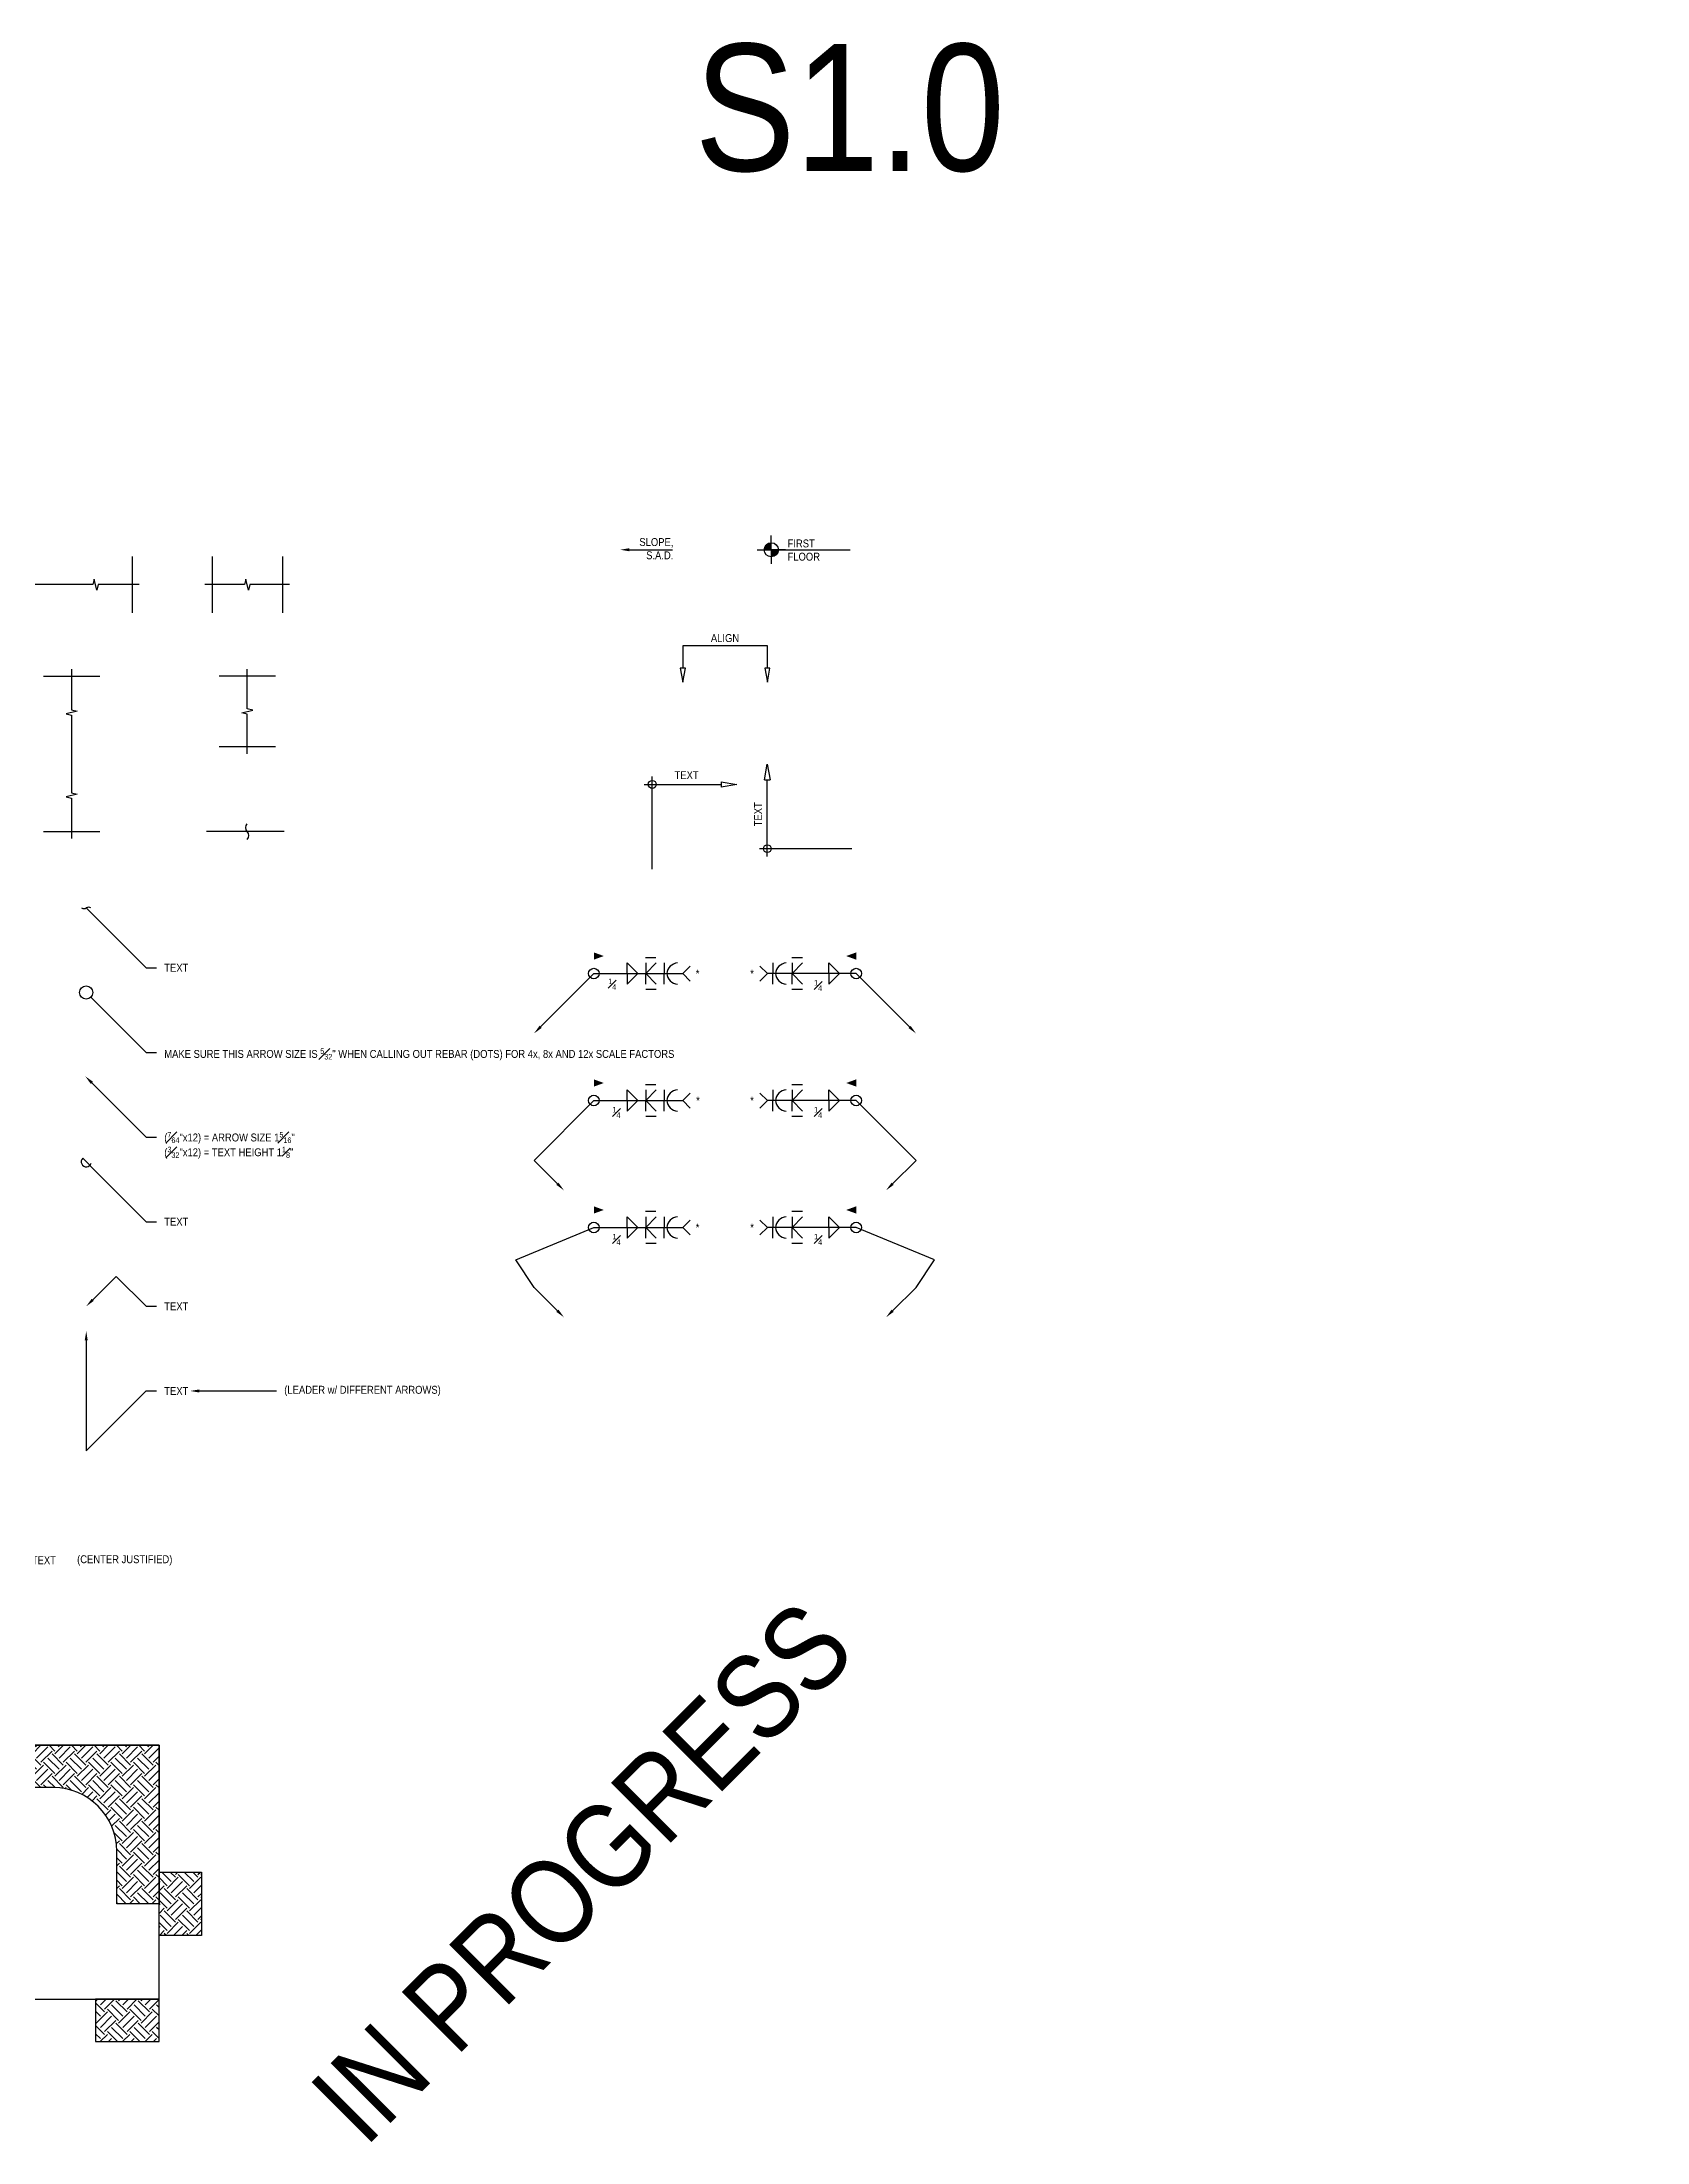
# Model space of a CAD drawing. Header units: inches. Extents: x -16404 to 14624, y -1591 to 16152.
# Drawn here: x 1528.3 to 1755.8, y -321.5 to -23.7 of the extents above; entities that cross this region are included whole.
import ezdxf
from ezdxf import colors
from ezdxf.entities.mleader import LeaderData, LeaderLine
from ezdxf.math import Vec2, Vec3

# ---------------------------------------------------------------- set-up
doc = ezdxf.new("R2010")
doc.units = ezdxf.units.IN
doc.header["$LTSCALE"] = 24
doc.header["$MEASUREMENT"] = 0
doc.layers.get('0').update_dxf_attribs({"linetype": 'CONTINUOUS'})
doc.layers.get('DefPoints').update_dxf_attribs({"color": 251, "linetype": 'CONTINUOUS'})
for name, color, linetype, plot in [('DESIGNER COMMENTS', 221, 'CONTINUOUS', False), ('S-ANNO-GRID-NONPLOT', 251, 'CONTINUOUS', False), ('S-ANNO-NONPLOT', 253, 'CONTINUOUS', False)]:
    doc.layers.add(name, color=color, linetype=linetype, plot=plot)
for name, color, linetype in [('S-ANNO-DIMS', 2, 'CONTINUOUS'), ('S-ANNO-NOTE', 4, 'CONTINUOUS'), ('S-ANNO-NOTE-EXIST', 251, 'CONTINUOUS'), ('S-BREAK', 2, 'CONTINUOUS'), ('S-FNDN-WALL', 4, 'CONTINUOUS'), ('S-ROOM-NAME', 252, 'CONTINUOUS')]:
    doc.layers.add(name, color=color, linetype=linetype)
doc.layers.add('S-HATCH-SOIL', color=7, linetype='CONTINUOUS', true_color=0x8f8f8f, transparency=0.8)
doc.styles.add('Arial', font='arial.ttf', dxfattribs={"width": 0.85})
doc.dimstyles.new('DIM-12_Se', dxfattribs={"dimscale": 12, "dimtxt": 0.09375, "dimasz": 0.109375, "dimexe": 0.0625, "dimexo": 0.0625, "dimgap": 0.0625, "dimtad": 1, "dimdec": 4, "dimzin": 11, "dimdsep": 46, "dimlunit": 4, "dimtxsty": 'Arial', "dimblk": 'ARCHTICK', "dimcen": 0.125, "dimdle": 0.0625, "dimclrd": 256, "dimclre": 256, "dimclrt": 4, "dimadec": 0, "dimazin": 0, "dimtfac": 0.75, "dimtdec": 4, "dimtmove": 0, "dimatfit": 3, "dimfxl": 1, "dimfrac": 1, "dimtolj": 1, "dimtzin": 0, "dimarcsym": 0})
pattern_1 = [(45, (-2338.0193, -1794.977), (2e-16, 3.1819805), [2.25, -2.25]), (45, (-2338.616, -1794.3803), (2e-16, 3.1819805), [2.25, -2.25]), (45, (-2339.2125, -1793.7837), (2e-16, 3.1819805), [2.25, -2.25]), (135, (-2339.2125, -1793.386), (-3.1819805, 7e-16), [2.25, -2.25]), (135, (-2338.616, -1792.7893), (-3.1819805, 7e-16), [2.25, -2.25]), (135, (-2338.0193, -1792.1927), (-3.1819805, 7e-16), [2.25, -2.25])]

# ---------------------------------------------------------------- blocks, each defined once
blk = doc.blocks.new('ELEV-SYMB')
at = {"color": 2}
for points in [[(-2, 0), (0, 0), (0, 2)], [(2, 0), (0, 0), (0, -2)]]:
    blk.add_lwpolyline(points, dxfattribs=at)
at = {"color": 2, "const_width": 1}
for points in [[(0, 0.5, 0.414214), (-0.5, 0, 0.414214)], [(0, -0.5, 0.414214), (0.5, 0, 0.414214)]]:
    blk.add_lwpolyline(points, format="xyb", dxfattribs=at)
at = {"color": 2}
blk.add_circle((0, 0), 1, dxfattribs=at)
blk = doc.blocks.new('_Integral')
at = {"color": 0, "linetype": 'ByBlock', "lineweight": -2}
for centre, start, end in [((0.44, -0.09), 102, 168), ((-0.44, 0.09), 282, 348)]:
    blk.add_arc(centre, 0.454, start, end, dxfattribs=at)
blk = doc.blocks.new('_DotBlank')
at = {"color": 0, "lineweight": -2}
blk.add_line((-0.5, 0), (-1, 0), dxfattribs=at)
blk.add_circle((0, 0), 0.5, dxfattribs=at)
blk = doc.blocks.new('ARROW-LOOP')
at = {"color": 0}
blk.add_lwpolyline([(-1.81, 0), (0.54, 0, 1.317177), (-0.46, -0.28)], format="xyb", dxfattribs=at)
blk = doc.blocks.new('_ClosedBlank')
at = {"color": 0, "linetype": 'ByBlock', "lineweight": -2}
for p, q in [((-1, 0.17), (0, 0)), ((-1, 0.17), (-1, -0.17)), ((0, 0), (-1, -0.17))]:
    blk.add_line(p, q, dxfattribs=at)
blk = doc.blocks.new('_Small')
at = {"color": 0, "linetype": 'ByBlock', "lineweight": -2}
blk.add_circle((0, 0), 0.25, dxfattribs=at)
blk = doc.blocks.new('*D1105')
at = {"layer": 'DefPoints', "color": 0, "transparency": 16777216}
for p in [(1631.08, -126.1), (1631.08, -126.1), (1643.08, -138.1)]:
    blk.add_point(p, dxfattribs=at)
at = {"layer": 'S-ANNO-DIMS', "lineweight": -2, "transparency": 16777216}
for p, q in [((1631.08, -139.22), (1631.08, -128.35)), ((1643.08, -138.1), (1629.96, -138.1))]:
    blk.add_line(p, q, dxfattribs=at)
at = {"layer": 'S-ANNO-DIMS', "lineweight": -2, "transparency": 16777216, "xscale": 2.25, "yscale": 2.25, "zscale": 2.25}
for name, p, rotation in [('_ClosedBlank', (1631.08, -126.1), 90), ('_Small', (1631.08, -138.1), 270)]:
    blk.add_blockref(name, p, dxfattribs=dict(at, rotation=rotation))
at = {"layer": 'S-ANNO-DIMS', "color": 4, "transparency": 16777216, "insert": (1629.77, -133.22), "char_height": 1.125, "attachment_point": 5, "rotation": 90, "style": 'Arial'}
blk.add_mtext('\\A1;TEXT ', dxfattribs=at)
blk = doc.blocks.new('SE_BREAK_3IN')
at = {"layer": 'S-BREAK'}
blk.add_lwpolyline([(0, -0.375, 0.408465), (0, 0, -0.407415), (0, 0.369, -2.166217)], format="xyb", dxfattribs=at)
blk = doc.blocks.new('Se_BREAK SYMBOL')
at = {"color": 0, "linetype": 'ByBlock'}
blk.add_lwpolyline([(6, 0), (0.38, 0), (0.19, -0.78), (-0.19, 0.78), (-0.38, 0), (-6, 0)], dxfattribs=at)
blk = doc.blocks.new('*D1110')
at = {"layer": 'DefPoints', "color": 0, "transparency": 16777216}
for p in [(1626.77, -128.99), (1626.77, -128.99), (1614.77, -140.99)]:
    blk.add_point(p, dxfattribs=at)
at = {"layer": 'S-ANNO-DIMS', "lineweight": -2, "transparency": 16777216}
for p, q in [((1614.77, -140.99), (1614.77, -127.87)), ((1613.64, -128.99), (1624.52, -128.99))]:
    blk.add_line(p, q, dxfattribs=at)
at = {"layer": 'S-ANNO-DIMS', "lineweight": -2, "transparency": 16777216, "xscale": 2.25, "yscale": 2.25, "zscale": 2.25, "rotation": 180}
blk.add_blockref('_Small', (1614.77, -128.99), dxfattribs=at)
at = {"layer": 'S-ANNO-DIMS', "lineweight": -2, "transparency": 16777216, "xscale": 2.25, "yscale": 2.25, "zscale": 2.25}
blk.add_blockref('_ClosedBlank', (1626.77, -128.99), dxfattribs=at)
at = {"layer": 'S-ANNO-DIMS', "color": 4, "transparency": 16777216, "insert": (1619.64, -127.68), "char_height": 1.125, "attachment_point": 5, "style": 'Arial'}
blk.add_mtext('\\A1;TEXT ', dxfattribs=at)

msp = doc.modelspace()

# ---------------------------------------------------------------- hatches: boundary and pattern name
at = {"layer": 'S-HATCH-SOIL'}
h = msp.add_hatch(dxfattribs=at)
h.set_pattern_fill('EARTH', color=256, scale=9, angle=45, style=0)
h.set_pattern_definition(pattern_1)
edge = h.paths.add_edge_path()
edge.add_line((1544.84688, -287.6905), (1538.84688, -287.6905))
edge.add_line((1538.84688, -287.6905), (1538.84688, -280.22518))
edge.add_arc((1529.84688, -280.22518), 9, 0, 90)
edge.add_line((1529.84688, -271.22518), (1522.56364, -271.22518))
edge.add_line((1522.56364, -271.22518), (1522.56364, -265.22518))
edge.add_line((1522.56364, -265.22518), (1544.84688, -265.22518))
edge.add_line((1544.84688, -265.22518), (1544.84688, -287.6905))
h = msp.add_hatch(dxfattribs=at)
h.set_pattern_fill('EARTH', color=256, scale=9, angle=45, style=0)
h.set_pattern_definition(pattern_1)
h.paths.add_polyline_path([(1544.84688, -283.1905), (1550.84688, -283.1905), (1550.84688, -292.1905), (1544.84688, -292.1905)])
h = msp.add_hatch(dxfattribs=at)
h.set_pattern_fill('EARTH', color=256, scale=9, angle=45, style=0)
h.set_pattern_definition([(45, (-2328.9846, -1794.977), (2e-16, 3.1819805), [2.25, -2.25]), (45, (-2329.5812, -1794.3803), (2e-16, 3.1819805), [2.25, -2.25]), (45, (-2330.1779, -1793.7837), (2e-16, 3.1819805), [2.25, -2.25]), (135, (-2330.1779, -1793.386), (-3.1819805, 7e-16), [2.25, -2.25]), (135, (-2329.5812, -1792.7893), (-3.1819805, 7e-16), [2.25, -2.25]), (135, (-2328.9846, -1792.1927), (-3.1819805, 7e-16), [2.25, -2.25])])
h.paths.add_polyline_path([(1535.84688, -301.22518), (1535.84688, -307.22518), (1544.84688, -307.22518), (1544.84688, -301.22518)])

# ---------------------------------------------------------------- linework, layer by layer
at = {"layer": 'S-ANNO-DIMS'}
msp.add_lwpolyline([(1631.45693, -112.50316), (1630.70693, -112.50316), (1631.08193, -114.50316), (1631.45693, -112.50316), (1631.08193, -112.50316), (1631.08193, -109.32116), (1619.08193, -109.32116), (1619.08193, -112.50316), (1618.70693, -112.50316), (1619.08193, -114.50316), (1619.45693, -112.50316), (1618.70693, -112.50316)], dxfattribs=at)
at = {"layer": 'S-ANNO-NONPLOT'}
for p, q in [((1541.03706, -96.65752), (1541.03706, -104.65752)), ((1552.35955, -96.65752), (1552.35955, -104.65752)), ((1562.35955, -96.65752), (1562.35955, -104.65752)), ((1528.44393, -113.65752), (1536.44393, -113.65752)), ((1561.35955, -113.65752), (1553.35955, -113.65752)), ((1561.35955, -123.65752), (1553.35955, -123.65752)), ((1528.44393, -135.66917), (1536.44393, -135.66917))]:
    msp.add_line(p, q, dxfattribs=at)
at = {"layer": 'S-ANNO-NONPLOT', "linetype": 'ByBlock'}
for p, q in [((1522.56364, -265.22518), (1544.84688, -265.22518)), ((1544.84688, -265.22518), (1544.84688, -287.6905))]:
    msp.add_line(p, q, dxfattribs=at)
at = {"layer": 'S-ANNO-NONPLOT'}
msp.add_lwpolyline([(1562.56323, -135.66917), (1551.58783, -135.66917)], dxfattribs=at)
at = {"layer": 'S-ANNO-NONPLOT', "linetype": 'ByBlock'}
msp.add_lwpolyline([(1544.84688, -287.6905), (1538.84688, -287.6905), (1538.84688, -280.22518, 0.414213562), (1529.84688, -271.22518), (1522.56364, -271.22518), (1522.56364, -265.22518), (1544.84688, -265.22518), (1544.84688, -287.6905)], format="xyb", dxfattribs=at)
for points in [[(1544.84688, -283.1905), (1550.84688, -283.1905), (1550.84688, -292.1905), (1544.84688, -292.1905)], [(1535.84688, -301.22518), (1535.84688, -307.22518), (1544.84688, -307.22518), (1544.84688, -301.22518)]]:
    msp.add_lwpolyline(points, close=True, dxfattribs=at)
at = {"layer": 'S-ANNO-NOTE', "color": 2}
msp.add_line((1629.64024, -95.72099), (1642.84504, -95.72099), dxfattribs=at)
at = {"layer": 'S-ANNO-NOTE'}
for p, q in [((1615.29689, -153.55933), (1613.79689, -153.55933)), ((1616.4614, -154.30933), (1616.4614, -155.80933)), ((1631.86658, -154.30933), (1631.86658, -155.80933)), ((1636.04382, -153.55933), (1634.54382, -153.55933)), ((1616.4614, -157.30933), (1616.4614, -155.80933)), ((1631.86658, -157.30933), (1631.86658, -155.80933)), ((1615.33796, -158.05933), (1613.83796, -158.05933)), ((1636.04382, -158.05933), (1634.54382, -158.05933)), ((1615.29689, -171.55933), (1613.79689, -171.55933)), ((1616.4614, -172.30933), (1616.4614, -173.80933)), ((1631.86658, -172.30933), (1631.86658, -173.80933)), ((1636.04382, -171.55933), (1634.54382, -171.55933)), ((1616.4614, -175.30933), (1616.4614, -173.80933)), ((1631.86658, -175.30933), (1631.86658, -173.80933)), ((1615.33796, -176.05933), (1613.83796, -176.05933)), ((1636.04382, -176.05933), (1634.54382, -176.05933)), ((1615.29689, -189.55933), (1613.79689, -189.55933)), ((1616.4614, -190.30933), (1616.4614, -191.80933)), ((1631.86658, -190.30933), (1631.86658, -191.80933)), ((1636.04382, -189.55933), (1634.54382, -189.55933)), ((1616.4614, -193.30933), (1616.4614, -191.80933)), ((1631.86658, -193.30933), (1631.86658, -191.80933)), ((1615.33796, -194.05933), (1613.83796, -194.05933)), ((1636.04382, -194.05933), (1634.54382, -194.05933))]:
    msp.add_line(p, q, dxfattribs=at)
for points in [[(1606.48939, -155.80933, 0, 0, 0), (1606.48939, -153.32236, 1.02606, 0, 0), (1607.89893, -153.32236, 0, 0, 0)], [(1643.67446, -155.80933, 0, 0, 0), (1643.67446, -153.32236, 1.02606, 0, 0), (1642.26492, -153.32236, 0, 0, 0)], [(1606.48939, -173.80933, 0, 0, 0), (1606.48939, -171.32236, 1.02606, 0, 0), (1607.89893, -171.32236, 0, 0, 0)], [(1643.67446, -173.80933, 0, 0, 0), (1643.67446, -171.32236, 1.02606, 0, 0), (1642.26492, -171.32236, 0, 0, 0)], [(1606.48939, -191.80933, 0, 0, 0), (1606.48939, -189.32236, 1.02606, 0, 0), (1607.89893, -189.32236, 0, 0, 0)], [(1643.67446, -191.80933, 0, 0, 0), (1643.67446, -189.32236, 1.02606, 0, 0), (1642.26492, -189.32236, 0, 0, 0)]]:
    msp.add_lwpolyline(points, format="xyseb", dxfattribs=at)
for points in [[(1611.21451, -155.80933), (1611.21451, -154.30933), (1612.71451, -155.80933)], [(1613.83796, -154.30933), (1613.83796, -155.80933), (1615.33796, -154.30933)], [(1620.14259, -156.86999), (1619.08193, -155.80933), (1620.14259, -154.74867)], [(1630.02127, -156.86999), (1631.08193, -155.80933), (1630.02127, -154.74867)], [(1634.58488, -154.30933), (1634.58488, -155.80933), (1636.08488, -154.30933)], [(1639.80471, -155.80933), (1639.80471, -154.30933), (1641.30471, -155.80933)], [(1611.21451, -155.80933), (1611.21451, -157.30933), (1612.71451, -155.80933)], [(1613.83796, -157.30933), (1613.83796, -155.80933), (1615.33796, -157.30933)], [(1634.58488, -157.30933), (1634.58488, -155.80933), (1636.08488, -157.30933)], [(1639.80471, -155.80933), (1639.80471, -157.30933), (1641.30471, -155.80933)], [(1611.21451, -173.80933), (1611.21451, -172.30933), (1612.71451, -173.80933)], [(1613.83796, -172.30933), (1613.83796, -173.80933), (1615.33796, -172.30933)], [(1634.58488, -172.30933), (1634.58488, -173.80933), (1636.08488, -172.30933)], [(1639.80471, -173.80933), (1639.80471, -172.30933), (1641.30471, -173.80933)], [(1611.21451, -173.80933), (1611.21451, -175.30933), (1612.71451, -173.80933)], [(1613.83796, -175.30933), (1613.83796, -173.80933), (1615.33796, -175.30933)], [(1620.14259, -174.86999), (1619.08193, -173.80933), (1620.14259, -172.74867)], [(1630.02127, -174.86999), (1631.08193, -173.80933), (1630.02127, -172.74867)], [(1634.58488, -175.30933), (1634.58488, -173.80933), (1636.08488, -175.30933)], [(1639.80471, -173.80933), (1639.80471, -175.30933), (1641.30471, -173.80933)], [(1611.21451, -191.80933), (1611.21451, -190.30933), (1612.71451, -191.80933)], [(1613.83796, -190.30933), (1613.83796, -191.80933), (1615.33796, -190.30933)], [(1634.58488, -190.30933), (1634.58488, -191.80933), (1636.08488, -190.30933)], [(1639.80471, -191.80933), (1639.80471, -190.30933), (1641.30471, -191.80933)], [(1611.21451, -191.80933), (1611.21451, -193.30933), (1612.71451, -191.80933)], [(1613.83796, -193.30933), (1613.83796, -191.80933), (1615.33796, -193.30933)], [(1620.14259, -192.86999), (1619.08193, -191.80933), (1620.14259, -190.74867)], [(1630.02127, -192.86999), (1631.08193, -191.80933), (1630.02127, -190.74867)], [(1634.58488, -193.30933), (1634.58488, -191.80933), (1636.08488, -193.30933)], [(1639.80471, -191.80933), (1639.80471, -193.30933), (1641.30471, -191.80933)]]:
    msp.add_lwpolyline(points, dxfattribs=at)
for centre in [(1606.48939, -155.80933), (1643.67446, -155.80933), (1606.48939, -173.80933), (1643.67446, -173.80933), (1606.48939, -191.80933), (1643.67446, -191.80933)]:
    msp.add_circle(centre, 0.75, dxfattribs=at)
for centre, start, end in [((1618.44229, -155.91522), 93.7722975, 176.2277025), ((1633.84746, -155.91522), 93.7722975, 176.2277025), ((1618.44229, -155.70345), 183.7722975, 266.2277025), ((1633.84746, -155.70345), 183.7722975, 266.2277025), ((1618.44229, -173.91522), 93.7722975, 176.2277025), ((1633.84746, -173.91522), 93.7722975, 176.2277025), ((1618.44229, -173.70345), 183.7722975, 266.2277025), ((1633.84746, -173.70345), 183.7722975, 266.2277025), ((1618.44229, -191.91522), 93.7722975, 176.2277025), ((1633.84746, -191.91522), 93.7722975, 176.2277025), ((1618.44229, -191.70345), 183.7722975, 266.2277025), ((1633.84746, -191.70345), 183.7722975, 266.2277025)]:
    msp.add_arc(centre, 1.60937, start, end, dxfattribs=at)
at = {"layer": 'S-BREAK'}
for points in [[(1542.03706, -100.65752), (1536.20421, -100.65752), (1536.01493, -101.43587), (1535.63635, -99.87916), (1535.44707, -100.65752), (1524.44839, -100.65752), (1524.2591, -101.43587), (1523.88052, -99.87916), (1523.69124, -100.65752), (1517.9419, -100.65752)], [(1532.44393, -112.65752), (1532.44393, -118.40686), (1533.22228, -118.59614), (1531.66558, -118.97472), (1532.44393, -119.164), (1532.44393, -130.16269), (1533.22228, -130.35197), (1531.66558, -130.73055), (1532.44393, -130.91983), (1532.44393, -136.66917)]]:
    msp.add_lwpolyline(points, dxfattribs=at)
at = {"layer": 'S-FNDN-WALL', "linetype": 'Continuous'}
msp.add_lwpolyline([(1508.84688, -265.22518), (1508.84688, -301.22518), (1544.84688, -301.22518), (1544.84688, -265.22518)], close=True, dxfattribs=at)

# ---------------------------------------------------------------- block references
at = {"layer": 'S-ANNO-NOTE'}
msp.add_blockref('ELEV-SYMB', (1631.64024, -95.72099), dxfattribs=at)
at = {"layer": 'S-BREAK'}
msp.add_blockref('Se_BREAK SYMBOL', (1557.35955, -100.65752), dxfattribs=at)
at = {"layer": 'S-BREAK', "rotation": 270}
msp.add_blockref('Se_BREAK SYMBOL', (1557.35955, -118.65752), dxfattribs=at)
at = {"layer": 'S-BREAK', "xscale": 3, "yscale": 3, "zscale": 3}
msp.add_blockref('SE_BREAK_3IN', (1557.35955, -135.66917), dxfattribs=at)

# ---------------------------------------------------------------- texts
at = {"layer": 'S-ANNO-GRID-NONPLOT', "color": 191, "insert": (1664.74249, -24), "char_height": 18, "width": 59.0975878, "attachment_point": 3, "style": 'Arial'}
msp.add_mtext('S1.0', dxfattribs=at)
at = {"layer": 'S-ANNO-NOTE', "insert": (1617.76727, -94.0762), "char_height": 1.125, "width": 5.8017409, "attachment_point": 3, "rotation": 359.8065106, "style": 'Arial'}
msp.add_mtext('SLOPE, S.A.D.', dxfattribs=at)
at = {"layer": 'S-ANNO-NOTE', "char_height": 1.125, "style": 'Arial'}
for s, insert, width, attachment_point in [('FIRST\\PFLOOR', (1633.94698, -94.2617), 18.0116568, 1), ('ALIGN', (1625.08193, -108.82116), 4.8459129, 8), ('\\A1;{\\H0.7x;\\S1#4;}', (1608.53376, -156.51883), 2.0903287, 1), ('*', (1620.93434, -155.80933), 12.6638708, 4), ('*', (1629.17765, -155.80933), 14.5516162, 6), ('\\A1;{\\H0.7x;\\S1#4;}', (1638.84433, -156.70898), 3.6570708, 3), ('\\A1;{\\H0.7x;\\S1#4;}', (1610.25413, -174.70898), 3.6570708, 3), ('*', (1620.98621, -173.80933), 14.5516162, 4), ('*', (1629.17765, -173.80933), 14.5516162, 6), ('\\A1;{\\H0.7x;\\S1#4;}', (1638.84433, -174.70898), 3.6570708, 3), ('\\A1;{\\H0.7x;\\S1#4;}', (1610.25413, -192.70898), 3.6570708, 3), ('*', (1620.93434, -191.80933), 12.6638708, 4), ('*', (1629.17765, -191.80933), 14.5516162, 6), ('\\A1;{\\H0.7x;\\S1#4;}', (1638.84433, -192.70898), 3.6570708, 3), ('TEXT', (1528.52232, -238.98563), 8.9172865, 5)]:
    msp.add_mtext(s, dxfattribs=dict(at, insert=insert, width=width, attachment_point=attachment_point))
at = {"layer": 'S-ANNO-NOTE', "color": 191, "insert": (1533.23004, -239.01242), "char_height": 1.125, "width": 15.7211457, "attachment_point": 4, "style": 'Arial'}
msp.add_mtext('(CENTER JUSTIFIED)', dxfattribs=at)
at = {"layer": 'S-ROOM-NAME', "ltscale": 0.25, "insert": (1604.84688, -283.22518), "char_height": 12, "width": 129.2001168, "attachment_point": 5, "rotation": 45, "style": 'Arial'}
msp.add_mtext('{\\fArial|b0|i0|c0|p34;IN PROGRESS}', dxfattribs=at)

# ---------------------------------------------------------------- dimensions: what is measured, and where the dimension line sits
at = {"layer": 'S-ANNO-DIMS'}
for base, p1, p2, angle, picture, middle in [((1626.76943, -128.99052), (1614.76943, -140.99052), (1626.76943, -128.99052), 180, '*D1110', (1619.64443, -127.67802)), ((1631.08193, -126.09652), (1643.08193, -138.09652), (1631.08193, -126.09652), 270, '*D1105', (1629.76943, -133.22152))]:
    dim = msp.add_linear_dim(base=base, p1=p1, p2=p2, angle=angle, text='TEXT ', dimstyle='DIM-12_Se', override={"dimasz": 0.1875, "dimexe": 0.09375, "dimexo": 0, "dimblk1": 'Small', "dimblk2": 'ClosedBlank', "dimsah": 1, "dimdle": 0.09375, "dimse2": 1}, dxfattribs=at)
    dim.commit()
    dim.dimension.update_dxf_attribs({"geometry": picture, "text_midpoint": middle})

# ---------------------------------------------------------------- leaders
at = {"layer": 'DESIGNER COMMENTS'}
ml = msp.add_multileader_mtext('Standard', dxfattribs=at)
ml.set_content('\\A1;{\\C256;TEXT IS BOTTOM LEFT JUSTIFIED TO KEEP CONSISTENT GAP BETWEEN DETAIL TITLE & NOTES}', color=4, style='Arial')
ml.set_leader_properties(color=256)
ml.build(insert=Vec2(0, 0))
ml.multileader.update_dxf_attribs({"dogleg_length": 0.36, "arrow_head_size": 1.3125, "scale": 12})
ctx = ml.context
ctx.base_point, ctx.scale, ctx.char_height, ctx.arrow_head_size, ctx.landing_gap_size, ctx.plane_origin = Vec3(2008.00777, -226.34491), 12, 1.125, 1.3125, 1.08, Vec3(2089.53866, 138.83399)
ctx.text_align_type = 2
notes = []
notes.append((ctx, [(0, (1, 1, 0), (2041.16772, -226.34491), (-1, 0), 2, [(0, [(2047.99825, -232.62529)], 0, [])])]))
ctx.mtext.insert, ctx.mtext.width, ctx.mtext.defined_height, ctx.mtext.alignment, ctx.mtext.flow_direction = Vec3(2035.85016, -225.77281), 31.7950481, 8.4472, 3, 5
at = {"layer": 'S-ANNO-NOTE'}
ml = msp.add_multileader_mtext('Standard', dxfattribs=at)
ml.set_content('', color=4, style='Arial')
ml.set_leader_properties(color=2)
ml.build(insert=Vec2(0, 0))
ml.multileader.update_dxf_attribs({"has_dogleg": 0, "dogleg_length": 1.21451, "arrow_head_size": 1.3125, "scale": 12})
ctx = ml.context
ctx.base_point, ctx.scale, ctx.char_height, ctx.arrow_head_size, ctx.landing_gap_size, ctx.plane_origin, ctx.plane_x_axis, ctx.plane_y_axis = Vec3(1619.80024, -95.72099), 12, 1.125, 1.3125, 1.08, Vec3(1608.9468, -88.6904), Vec3(-1, 0), Vec3(0, -1)
ctx.text_align_type = 2
notes.append((ctx, [(0, (1, 1, 0), (1615.73836, -95.72099), (1, 0), 1.90187, [(0, [(1610.2079, -95.72099)], 0, [])])]))
ctx.mtext.insert, ctx.mtext.text_direction, ctx.mtext.rotation, ctx.mtext.alignment, ctx.mtext.flow_direction = Vec3(1618.72024, -96.28349), Vec3(-1, 0), 3.141592654, 3, 5
ml = msp.add_multileader_mtext('Standard', dxfattribs=at)
ml.set_content('TEXT', color=4, style='Arial')
ml.set_leader_properties(color=2)
ml.set_arrow_properties(name='INTEGRAL')
ml.build(insert=Vec2(0, 0))
ml.multileader.update_dxf_attribs({"dogleg_length": 0.36, "arrow_head_size": 1.3125, "scale": 12})
ctx = ml.context
ctx.base_point, ctx.scale, ctx.char_height, ctx.arrow_head_size, ctx.landing_gap_size, ctx.plane_origin = Vec3(1544.5076, -154.98563), 12, 1.125, 1.3125, 1.08, Vec3(1499.30082, 143.3492)
notes.append((ctx, [(0, (1, 1, 0), (1543.0076, -154.98563), (1, 0), 1.5, [(0, [(1534.52232, -146.50034)], 0, [])])]))
ctx.mtext.insert, ctx.mtext.width, ctx.mtext.flow_direction = Vec3(1545.5876, -154.42313), 20, 5
ml = msp.add_multileader_mtext('Standard', dxfattribs=at)
ml.set_content('\\A1;{\\C4;MAKE SURE THIS ARROW SIZE IS \\H0.7x;\\S5#32;\\H1.4286x;" WHEN CALLING OUT REBAR (DOTS) FOR 4x, 8x AND 12x SCALE FACTORS}', color=4, style='Arial')
ml.set_leader_properties(color=2)
ml.set_arrow_properties(name='DOTBLANK')
ml.build(insert=Vec2(0, 0))
ml.multileader.update_dxf_attribs({"dogleg_length": 0.36, "arrow_head_size": 1.875, "scale": 12})
ctx = ml.context
ctx.base_point, ctx.scale, ctx.char_height, ctx.arrow_head_size, ctx.landing_gap_size, ctx.plane_origin = Vec3(1544.5076, -166.98563), 12, 1.125, 1.875, 1.08, Vec3(1499.30082, 131.3492)
notes.append((ctx, [(0, (1, 1, 0), (1543.0076, -166.98563), (1, 0), 1.5, [(0, [(1534.52232, -158.50034)], 0, [])])]))
ctx.mtext.insert, ctx.mtext.width, ctx.mtext.defined_height, ctx.mtext.flow_direction = Vec3(1545.5876, -166.41353), 20, 3.77427, 5
ml = msp.add_multileader_mtext('Standard', dxfattribs=at)
ml.set_content('', color=4, style='Arial')
ml.set_leader_properties(color=2)
ml.build(insert=Vec2(0, 0))
ml.multileader.update_dxf_attribs({"dogleg_length": 1.21451, "arrow_head_size": 1.3125, "scale": 12})
ctx = ml.context
ctx.base_point, ctx.scale, ctx.char_height, ctx.arrow_head_size, ctx.landing_gap_size, ctx.plane_origin = Vec3(1619.08193, -155.80933), 12, 1.125, 1.3125, 1.08, Vec3(1599.45879, -162.83993)
notes.append((ctx, [(0, (1, 1, 0), (1606.48939, -155.80933), (1, 0), 12.59253, [(0, [(1598.00411, -164.29462)], 0, [])])]))
ctx.mtext.insert, ctx.mtext.flow_direction = Vec3(1620.16193, -155.24683), 5
ml = msp.add_multileader_mtext('Standard', dxfattribs=at)
ml.set_content('', color=4, style='Arial')
ml.set_leader_properties(color=2)
ml.build(insert=Vec2(0, 0))
ml.multileader.update_dxf_attribs({"dogleg_length": 1.21451, "arrow_head_size": 1.3125, "scale": 12})
ctx = ml.context
ctx.base_point, ctx.scale, ctx.char_height, ctx.arrow_head_size, ctx.landing_gap_size, ctx.plane_origin = Vec3(1628.92193, -155.80933), 12, 1.125, 1.3125, 1.08, Vec3(1650.04506, -162.83993)
ctx.text_align_type = 2
notes.append((ctx, [(0, (1, 1, 0), (1643.67446, -155.80933), (-1, 0), 12.59253, [(0, [(1652.15974, -164.29462)], 0, [])])]))
ctx.mtext.insert, ctx.mtext.alignment, ctx.mtext.flow_direction = Vec3(1630.00193, -155.24683), 3, 5
ml = msp.add_multileader_mtext('Standard', dxfattribs=at)
ml.set_content('\\A1;{\\C4;(\\H0.7x;\\S7#64;\\H1.4286x;"x12) = ARROW SIZE 1\\H0.7x;\\S5#16;\\H1.4286x;"\\P(\\H0.7x;\\S3#32;\\H1.4286x;"x12) = TEXT HEIGHT 1\\H0.7x;\\S1#8;\\H1.4286x;"}', color=4, style='Arial')
ml.set_leader_properties(color=2)
ml.build(insert=Vec2(0, 0))
ml.multileader.update_dxf_attribs({"dogleg_length": 0.36, "arrow_head_size": 1.3125, "scale": 12})
ctx = ml.context
ctx.base_point, ctx.scale, ctx.char_height, ctx.arrow_head_size, ctx.landing_gap_size, ctx.plane_origin = Vec3(1544.5076, -178.98563), 12, 1.125, 1.3125, 1.08, Vec3(1499.30082, 119.3492)
notes.append((ctx, [(0, (1, 1, 0), (1543.0076, -178.98563), (1, 0), 1.5, [(0, [(1534.39792, -170.37594)], 0, [])])]))
ctx.mtext.insert, ctx.mtext.width, ctx.mtext.flow_direction = Vec3(1545.5876, -178.25774), 20, 5
ml = msp.add_multileader_mtext('Standard', dxfattribs=at)
ml.set_content('', color=4, style='Arial')
ml.set_leader_properties(color=2)
ml.build(insert=Vec2(0, 0))
ml.multileader.update_dxf_attribs({"dogleg_length": 1.21451, "arrow_head_size": 1.3125, "scale": 12})
ctx = ml.context
ctx.base_point, ctx.scale, ctx.char_height, ctx.arrow_head_size, ctx.landing_gap_size, ctx.plane_origin = Vec3(1619.08193, -173.80933), 12, 1.125, 1.3125, 1.08, Vec3(1599.45879, -180.83993)
notes.append((ctx, [(0, (1, 1, 0), (1606.48939, -173.80933), (1, 0), 12.59253, [(0, [(1602.24675, -186.53726), (1598.00411, -182.29462)], 0, [])])]))
ctx.mtext.insert, ctx.mtext.flow_direction = Vec3(1620.16193, -173.24683), 5
ml = msp.add_multileader_mtext('Standard', dxfattribs=at)
ml.set_content('', color=4, style='Arial')
ml.set_leader_properties(color=2)
ml.build(insert=Vec2(0, 0))
ml.multileader.update_dxf_attribs({"dogleg_length": 1.21451, "arrow_head_size": 1.3125, "scale": 12})
ctx = ml.context
ctx.base_point, ctx.scale, ctx.char_height, ctx.arrow_head_size, ctx.landing_gap_size, ctx.plane_origin = Vec3(1628.92193, -173.80933), 12, 1.125, 1.3125, 1.08, Vec3(1650.04506, -180.83993)
ctx.text_align_type = 2
notes.append((ctx, [(0, (1, 1, 0), (1643.67446, -173.80933), (-1, 0), 12.59253, [(0, [(1647.9171, -186.53726), (1652.15974, -182.29462)], 0, [])])]))
ctx.mtext.insert, ctx.mtext.alignment, ctx.mtext.flow_direction = Vec3(1630.00193, -173.24683), 3, 5
ml = msp.add_multileader_mtext('Standard', dxfattribs=at)
ml.set_content('TEXT', color=4, style='Arial')
ml.set_leader_properties(color=2)
ml.set_arrow_properties(name='ARROW-LOOP')
ml.build(insert=Vec2(0, 0))
ml.multileader.update_dxf_attribs({"dogleg_length": 0.36, "arrow_head_size": 1.3125, "scale": 12})
ctx = ml.context
ctx.base_point, ctx.scale, ctx.char_height, ctx.arrow_head_size, ctx.landing_gap_size, ctx.plane_origin = Vec3(1544.5076, -190.98563), 12, 1.125, 1.3125, 1.08, Vec3(1499.30082, 107.3492)
notes.append((ctx, [(0, (1, 1, 0), (1543.0076, -190.98563), (1, 0), 1.5, [(0, [(1534.52232, -182.50034)], 0, [])])]))
ctx.mtext.insert, ctx.mtext.width, ctx.mtext.flow_direction = Vec3(1545.5876, -190.42313), 20, 5
ml = msp.add_multileader_mtext('Standard', dxfattribs=at)
ml.set_content('', color=4, style='Arial')
ml.set_leader_properties(color=2)
ml.build(insert=Vec2(0, 0))
ml.multileader.update_dxf_attribs({"dogleg_length": 1.21451, "arrow_head_size": 1.3125, "scale": 12})
ctx = ml.context
ctx.base_point, ctx.scale, ctx.char_height, ctx.arrow_head_size, ctx.landing_gap_size, ctx.plane_origin = Vec3(1619.08193, -191.80933), 12, 1.125, 1.3125, 1.08, Vec3(1599.45879, -198.83993)
notes.append((ctx, [(0, (1, 1, 0), (1606.48939, -191.80933), (1, 0), 12.59253, [(1, [(1602.24675, -204.53726), (1598.00411, -200.29462), (1595.40284, -196.40154)], 0, [])])]))
ctx.mtext.insert, ctx.mtext.flow_direction = Vec3(1620.16193, -191.24683), 5
ml = msp.add_multileader_mtext('Standard', dxfattribs=at)
ml.set_content('', color=4, style='Arial')
ml.set_leader_properties(color=2)
ml.build(insert=Vec2(0, 0))
ml.multileader.update_dxf_attribs({"dogleg_length": 1.21451, "arrow_head_size": 1.3125, "scale": 12})
ctx = ml.context
ctx.base_point, ctx.scale, ctx.char_height, ctx.arrow_head_size, ctx.landing_gap_size, ctx.plane_origin = Vec3(1628.92193, -191.80933), 12, 1.125, 1.3125, 1.08, Vec3(1650.04506, -198.83993)
ctx.text_align_type = 2
notes.append((ctx, [(0, (1, 1, 0), (1643.67446, -191.80933), (-1, 0), 12.59253, [(1, [(1647.9171, -204.53726), (1652.15974, -200.29462), (1654.76101, -196.40154)], 0, [])])]))
ctx.mtext.insert, ctx.mtext.alignment, ctx.mtext.flow_direction = Vec3(1630.00193, -191.24683), 3, 5
ml = msp.add_multileader_mtext('Standard', dxfattribs=at)
ml.set_content('TEXT', color=4, style='Arial')
ml.set_leader_properties(color=2)
ml.build(insert=Vec2(0, 0))
ml.multileader.update_dxf_attribs({"dogleg_length": 21.88349, "arrow_head_size": 1.3125, "scale": 12})
ctx = ml.context
ctx.base_point, ctx.scale, ctx.char_height, ctx.arrow_head_size, ctx.landing_gap_size, ctx.plane_origin = Vec3(1544.5076, -202.98563), 12, 1.125, 1.3125, 1.08, Vec3(1488.4922, 237.07542)
notes.append((ctx, [(0, (1, 1, 0), (1543.0076, -202.98563), (1, 0), 1.5, [(0, [(1534.52232, -202.98563), (1538.76496, -198.74299)], 0, [])])]))
ctx.mtext.insert, ctx.mtext.width, ctx.mtext.flow_direction = Vec3(1545.5876, -202.42313), 20, 5
ml = msp.add_multileader_mtext('Standard', dxfattribs=at)
ml.set_content('TEXT', color=4, style='Arial')
ml.set_leader_properties(color=2)
ml.build(insert=Vec2(0, 0))
ml.multileader.update_dxf_attribs({"dogleg_length": 0.36, "arrow_head_size": 1.3125, "scale": 12})
ctx = ml.context
ctx.base_point, ctx.scale, ctx.char_height, ctx.arrow_head_size, ctx.landing_gap_size, ctx.plane_origin = Vec3(1544.5076, -214.98563), 12, 1.125, 1.3125, 1.08, Vec3(1499.30082, 83.3492)
notes.append((ctx, [(0, (1, 1, 0), (1543.0076, -214.98563), (1, 0), 1.5, [(1, [(1534.52232, -206.50034), (1534.52232, -223.47091)], 0, [])])]))
ctx.mtext.insert, ctx.mtext.width, ctx.mtext.flow_direction = Vec3(1545.5876, -214.42313), 20, 5
at = {"layer": 'S-ANNO-NOTE', "color": 191}
ml = msp.add_multileader_mtext('Standard', dxfattribs=at)
ml.set_content('(LEADER w/ DIFFERENT ARROWS)', color=191, style='Arial')
ml.set_leader_properties(color=191)
ml.build(insert=Vec2(0, 0))
ml.multileader.update_dxf_attribs({"text_right_attachment_type": 3, "dogleg_length": 0.36, "arrow_head_size": 1.3125, "scale": 12})
ctx = ml.context
ctx.base_point, ctx.scale, ctx.char_height, ctx.arrow_head_size, ctx.landing_gap_size, ctx.plane_origin = Vec3(1561.51483, -214.98563), 12, 1.125, 1.3125, 1.08, Vec3(1515.44298, 82.1226)
ctx.right_attachment = 3
notes.append((ctx, [(0, (1, 1, 0), (1560.01483, -214.98563), (1, 0), 1.5, [(0, [(1549.25125, -214.98563)], 0, [])])]))
ctx.mtext.insert, ctx.mtext.width, ctx.mtext.defined_height, ctx.mtext.flow_direction = Vec3(1562.59483, -214.25775), 29.9712539, 4.58142, 5
at = {"layer": 'S-ANNO-NOTE-EXIST'}
ml = msp.add_multileader_mtext('Standard', dxfattribs=at)
ml.set_content('{\\C256;TEXT}', color=4, style='Arial')
ml.set_leader_properties(color=256)
ml.set_arrow_properties(name='INTEGRAL')
ml.build(insert=Vec2(0, 0))
ml.multileader.update_dxf_attribs({"dogleg_length": 0.36, "arrow_head_size": 1.3125, "scale": 12})
ctx = ml.context
ctx.base_point, ctx.scale, ctx.char_height, ctx.arrow_head_size, ctx.landing_gap_size, ctx.plane_origin = Vec3(1466.17187, -154.98563), 12, 1.125, 1.3125, 1.08, Vec3(1419.58949, 143.3492)
notes.append((ctx, [(0, (1, 1, 0), (1464.67187, -154.98563), (1, 0), 1.5, [(0, [(1456.18658, -146.50034)], 0, [])])]))
ctx.mtext.insert, ctx.mtext.width, ctx.mtext.flow_direction = Vec3(1467.25187, -154.42313), 24, 5
ml = msp.add_multileader_mtext('Standard', dxfattribs=at)
ml.set_content('{\\C256;TEXT}', color=4, style='Arial')
ml.set_leader_properties(color=256)
ml.set_arrow_properties(name='DOTBLANK')
ml.build(insert=Vec2(0, 0))
ml.multileader.update_dxf_attribs({"dogleg_length": 0.36, "arrow_head_size": 1.875, "scale": 12})
ctx = ml.context
ctx.base_point, ctx.scale, ctx.char_height, ctx.arrow_head_size, ctx.landing_gap_size, ctx.plane_origin = Vec3(1466.17187, -166.98563), 12, 1.125, 1.875, 1.08, Vec3(1419.58949, 131.3492)
notes.append((ctx, [(0, (1, 1, 0), (1464.67187, -166.98563), (1, 0), 1.5, [(0, [(1456.18658, -158.50034)], 0, [])])]))
ctx.mtext.insert, ctx.mtext.width, ctx.mtext.flow_direction = Vec3(1467.25187, -166.42313), 24, 5
ml = msp.add_multileader_mtext('Standard', dxfattribs=at)
ml.set_content('{\\C256;TEXT}', color=4, style='Arial')
ml.set_leader_properties(color=256)
ml.set_arrow_properties(name='CLOSEDBLANK')
ml.build(insert=Vec2(0, 0))
ml.multileader.update_dxf_attribs({"dogleg_length": 0.36, "arrow_head_size": 1.3125, "scale": 12})
ctx = ml.context
ctx.base_point, ctx.scale, ctx.char_height, ctx.arrow_head_size, ctx.landing_gap_size, ctx.plane_origin = Vec3(1466.17187, -178.98563), 12, 1.125, 1.3125, 1.08, Vec3(1419.58949, 119.3492)
notes.append((ctx, [(0, (1, 1, 0), (1464.67187, -178.98563), (1, 0), 1.5, [(0, [(1456.18658, -170.50034)], 0, [])])]))
ctx.mtext.insert, ctx.mtext.width, ctx.mtext.flow_direction = Vec3(1467.25187, -178.42313), 24, 5
ml = msp.add_multileader_mtext('Standard', dxfattribs=at)
ml.set_content('{\\C256;TEXT}', color=4, style='Arial')
ml.set_leader_properties(color=256)
ml.set_arrow_properties(name='ARROW-LOOP')
ml.build(insert=Vec2(0, 0))
ml.multileader.update_dxf_attribs({"dogleg_length": 0.36, "arrow_head_size": 1.3125, "scale": 12})
ctx = ml.context
ctx.base_point, ctx.scale, ctx.char_height, ctx.arrow_head_size, ctx.landing_gap_size, ctx.plane_origin = Vec3(1466.17187, -190.98563), 12, 1.125, 1.3125, 1.08, Vec3(1419.58949, 107.3492)
notes.append((ctx, [(0, (1, 1, 0), (1464.67187, -190.98563), (1, 0), 1.5, [(0, [(1456.18658, -182.50034)], 0, [])])]))
ctx.mtext.insert, ctx.mtext.width, ctx.mtext.flow_direction = Vec3(1467.25187, -190.42313), 24, 5
ml = msp.add_multileader_mtext('Standard', dxfattribs=at)
ml.set_content('{\\C256;TEXT}', color=4, style='Arial')
ml.set_leader_properties(color=256)
ml.set_arrow_properties(name='INTEGRAL')
ml.build(insert=Vec2(0, 0))
ml.multileader.update_dxf_attribs({"dogleg_length": 0.36, "arrow_head_size": 1.75, "scale": 16})
ctx = ml.context
ctx.base_point, ctx.scale, ctx.char_height, ctx.arrow_head_size, ctx.landing_gap_size, ctx.plane_origin = Vec3(2175.32405, -196.79158), 16, 1.5, 1.75, 1.44, Vec3(2229.47571, 101.54324)
ctx.text_align_type = 2
notes.append((ctx, [(0, (1, 1, 0), (2184.67872, -196.79158), (-1, 0), 2, [(0, [(2195.70704, -185.47787)], 0, [])])]))
ctx.mtext.insert, ctx.mtext.width, ctx.mtext.alignment, ctx.mtext.flow_direction = Vec3(2181.23872, -196.04158), 32, 3, 5
ml = msp.add_multileader_mtext('Standard', dxfattribs=at)
ml.set_content('{\\C256;TEXT}', color=4, style='Arial')
ml.set_leader_properties(color=256)
ml.set_arrow_properties(name='DOTBLANK')
ml.build(insert=Vec2(0, 0))
ml.multileader.update_dxf_attribs({"dogleg_length": 0.36, "arrow_head_size": 1.75, "scale": 16})
ctx = ml.context
ctx.base_point, ctx.scale, ctx.char_height, ctx.arrow_head_size, ctx.landing_gap_size, ctx.plane_origin = Vec3(2175.32405, -212.79158), 16, 1.5, 1.75, 1.44, Vec3(2229.47571, 85.54324)
ctx.text_align_type = 2
notes.append((ctx, [(0, (1, 1, 0), (2184.67872, -212.79158), (-1, 0), 2, [(0, [(2195.70704, -201.47787)], 0, [])])]))
ctx.mtext.insert, ctx.mtext.width, ctx.mtext.alignment, ctx.mtext.flow_direction = Vec3(2181.23872, -212.04158), 32, 3, 5
ml = msp.add_multileader_mtext('Standard', dxfattribs=at)
ml.set_content('{\\C256;TEXT}', color=4, style='Arial')
ml.set_leader_properties(color=256)
ml.set_arrow_properties(name='CLOSEDBLANK')
ml.build(insert=Vec2(0, 0))
ml.multileader.update_dxf_attribs({"dogleg_length": 0.36, "arrow_head_size": 1.75, "scale": 16})
ctx = ml.context
ctx.base_point, ctx.scale, ctx.char_height, ctx.arrow_head_size, ctx.landing_gap_size, ctx.plane_origin = Vec3(2175.32405, -228.79158), 16, 1.5, 1.75, 1.44, Vec3(2229.47571, 69.54324)
ctx.text_align_type = 2
notes.append((ctx, [(0, (1, 1, 0), (2184.67872, -228.79158), (-1, 0), 2, [(0, [(2195.70704, -217.47787)], 0, [])])]))
ctx.mtext.insert, ctx.mtext.width, ctx.mtext.alignment, ctx.mtext.flow_direction = Vec3(2181.23872, -228.04158), 32, 3, 5
ml = msp.add_multileader_mtext('Standard', dxfattribs=at)
ml.set_content('{\\C256;TEXT}', color=4, style='Arial')
ml.set_leader_properties(color=256)
ml.set_arrow_properties(name='ARROW-LOOP')
ml.build(insert=Vec2(0, 0))
ml.multileader.update_dxf_attribs({"dogleg_length": 0.36, "arrow_head_size": 1.75, "scale": 16})
ctx = ml.context
ctx.base_point, ctx.scale, ctx.char_height, ctx.arrow_head_size, ctx.landing_gap_size, ctx.plane_origin = Vec3(2175.32405, -244.79158), 16, 1.5, 1.75, 1.44, Vec3(2229.47571, 53.54324)
ctx.text_align_type = 2
notes.append((ctx, [(0, (1, 1, 0), (2184.67872, -244.79158), (-1, 0), 2, [(0, [(2195.70704, -233.47787)], 0, [])])]))
ctx.mtext.insert, ctx.mtext.width, ctx.mtext.alignment, ctx.mtext.flow_direction = Vec3(2181.23872, -244.04158), 32, 3, 5
for ctx, leaders in notes:
    for number, flags, end, landing, length, lines in leaders:
        leader = LeaderData()
        leader.index, (leader.has_last_leader_line, leader.has_dogleg_vector, leader.attachment_direction) = number, flags
        leader.last_leader_point, leader.dogleg_vector, leader.dogleg_length = Vec3(end), Vec3(landing), length
        for number, points, colour, breaks in lines:
            line = LeaderLine()
            line.index, line.vertices, line.color, line.breaks = number, Vec3.list(points), colors.encode_raw_color(colour), breaks
            leader.lines.append(line)
        ctx.leaders.append(leader)

doc.saveas('drawing.dxf')
